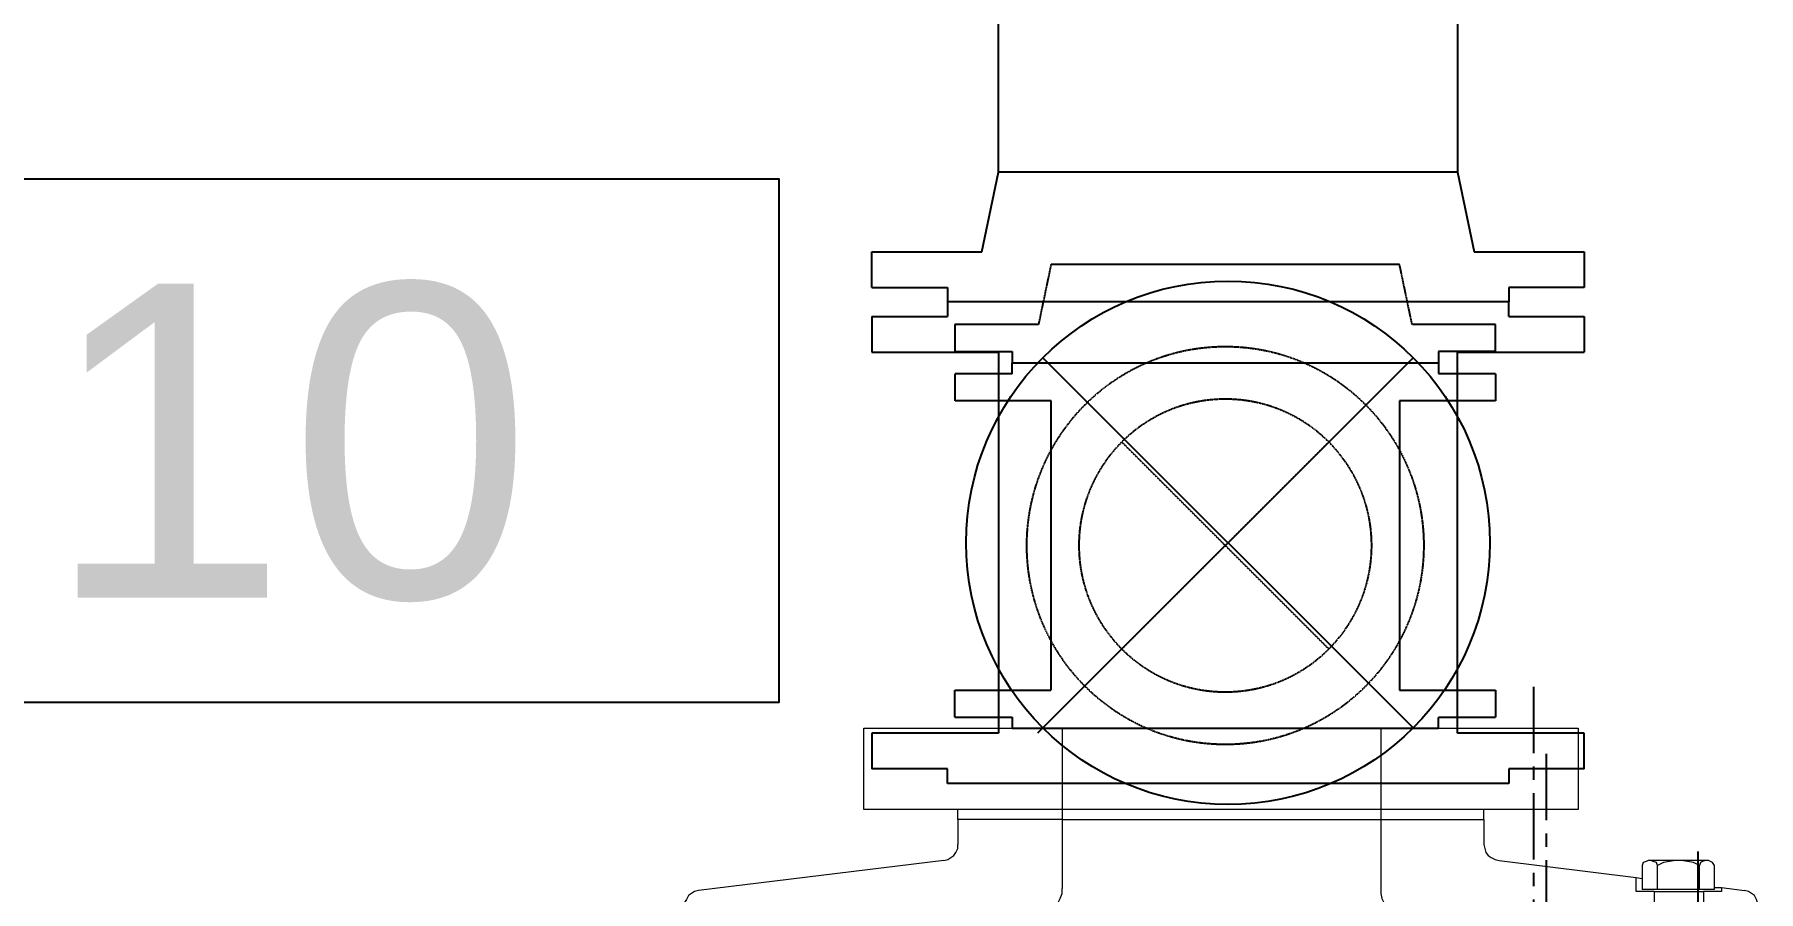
# Model space of a CAD drawing. Extents: x -3873 to 164127, y 7129 to 96529.
# Drawn here: x 53910 to 54733, y 32586 to 32996 of the extents above; entities that cross this region are included whole.
import ezdxf
from ezdxf.enums import TextEntityAlignment as Align

# ---------------------------------------------------------------- set-up
doc = ezdxf.new("R2010")
doc.units = 0
for name, pattern in [('CENTER', [50.8, 31.75, -6.35, 6.35, -6.35]), ('DASHED', [0.2068, 0.1655, -0.0413]), ('HIDDEN', [9.525, 6.35, -3.175])]:
    doc.linetypes.add(name, pattern=pattern)
doc.layers.get('0').update_dxf_attribs({"linetype": 'CONTINUOUS'})
for name, color, linetype in [('BUILDING', 2, 'CONTINUOUS'), ('FLOORGUTTER', 5, 'HIDDEN'), ('KROMEKA', 1, 'CONTINUOUS'), ('LAYOUT-KROMEKA', 1, 'CONTINUOUS'), ('MC_1_2_025', 2, 'CONTINUOUS')]:
    doc.layers.add(name, color=color, linetype=linetype)
doc.styles.add('015_100', font='arial.ttf', dxfattribs={"height": 150})

# ---------------------------------------------------------------- blocks, each defined once
blk = doc.blocks.new('*U201')
at = {"ltscale": 20}
for p, q in [((2738.0001, 113.57705), (2738.0001, 166.07705)), ((2738.0001, 166.07705), (2755.0001, 166.07705)), ((2755.0001, 166.07705), (2755.0001, 130.0771)), ((2769.0001, 130.0771), (2769.0001, 166.07705)), ((2769.0001, 166.07705), (2786.0001, 166.07705)), ((2786.0001, 105.62705), (2786.0001, 166.07705)), ((2968.0001, 166.07705), (2968.0001, 105.62705)), ((2985.0001, 166.07705), (2968.0001, 166.07705)), ((2985.0001, 166.07705), (2985.0001, 130.0771)), ((2755.0001, 130.0771), (2762.0001, 130.0771)), ((2769.0001, 130.0771), (2762.0001, 130.0771)), ((2762.0001, 130.0771), (2762.0001, -137.92285)), ((2769.0001, 130.07715), (2769.0001, 130.07715)), ((2985.0001, 130.0771), (2992.0001, 130.0771)), ((2700.0001, 105.62705), (2738.0001, 113.57705)), ((2400.0002, 105.62705), (2700.0001, 105.62705)), ((2700.0001, 105.62705), (2700.0001, -113.47295)), ((2968.0001, 105.62705), (2786.0001, 105.62705)), ((2788.6117, 84.46545), (2968.0001, -94.92295)), ((2965.38845, 84.4654), (2788.61175, -92.3113)), ((2700.0001, -113.47295), (2400.0002, -113.47295)), ((2738.0001, -121.42295), (2700.0001, -113.47295)), ((2786.0001, -113.47295), (2968.0001, -113.47295)), ((2786.0001, -173.92295), (2786.0001, -113.47295)), ((2968.0001, -113.47295), (2968.0001, -173.92295)), ((2738.0001, -173.92295), (2738.0001, -121.42295)), ((2755.0001, -137.92285), (2762.0001, -137.92285)), ((2755.0001, -173.92295), (2755.0001, -137.92285)), ((2762.0001, -137.92285), (2769.0001, -137.92285)), ((2769.0001, -173.92295), (2769.0001, -137.92285)), ((2985.0001, -137.92285), (2985.0001, -173.92295)), ((2992.0001, -137.92285), (2985.0001, -137.92285)), ((2755.0001, -173.92295), (2738.0001, -173.92295)), ((2769.0001, -173.92295), (2786.0001, -173.92295)), ((2968.0001, -173.92295), (2985.0001, -173.92295))]:
    blk.add_line(p, q, dxfattribs=at)
at = {"linetype": 'Continuous', "ltscale": 50}
blk.add_line((2992.0001, 130.0771), (2992.0001, -137.92285), dxfattribs=at)
at = {"ltscale": 20}
blk.add_circle((2877.000149, -3.922718), 125, dxfattribs=at)
blk = doc.blocks.new('bwk 5000-ust')
at = {"color": 1, "lineweight": 5}
for points, knots in [([(-907.89, 249.69), (-907.89, 249.69), (-907.41, 251.61), (-907.41, 251.61), (-907.41, 251.61), (-905.5, 254.48), (-905.5, 254.48), (-905.5, 254.48), (-903.58, 255.43), (-903.58, 255.43), (-903.58, 255.43), (-902.15, 256.39), (-902.15, 256.39), (-902.15, 256.39), (-900.23, 256.39), (-900.23, 256.39)], [0, 0, 0, 0, 1, 1, 1, 2, 2, 2, 3, 3, 3, 4, 4, 4, 5, 5, 5, 5]), ([(-922.24, 132.5), (-922.24, 132.5), (-922.72, 130.59), (-922.72, 130.59), (-922.72, 130.59), (-924.63, 127.72), (-924.63, 127.72), (-924.63, 127.72), (-926.06, 126.76), (-926.06, 126.76), (-926.06, 126.76), (-927.98, 125.8), (-927.98, 125.8), (-927.98, 125.8), (-929.89, 125.8), (-929.89, 125.8)], [0, 0, 0, 0, 1, 1, 1, 2, 2, 2, 3, 3, 3, 4, 4, 4, 5, 5, 5, 5]), ([(-893.54, 91.36), (-893.54, 91.36), (-893.54, 88.97), (-893.54, 88.97), (-893.54, 88.97), (-894.49, 86.58), (-894.49, 86.58), (-894.49, 86.58), (-895.45, 84.67), (-895.45, 84.67), (-895.45, 84.67), (-896.41, 82.27), (-896.41, 82.27), (-896.41, 82.27), (-898.32, 80.84), (-898.32, 80.84), (-898.32, 80.84), (-899.76, 78.93), (-899.76, 78.93), (-899.76, 78.93), (-902.15, 77.97), (-902.15, 77.97), (-902.15, 77.97), (-904.06, 77.01), (-904.06, 77.01), (-904.06, 77.01), (-906.45, 76.06), (-906.45, 76.06), (-906.45, 76.06), (-908.84, 76.06), (-908.84, 76.06)], [0, 0, 0, 0, 1, 1, 1, 2, 2, 2, 3, 3, 3, 4, 4, 4, 5, 5, 5, 6, 6, 6, 7, 7, 7, 8, 8, 8, 9, 9, 9, 10, 10, 10, 10]), ([(-908.84, -76.06), (-908.84, -76.06), (-906.45, -76.06), (-906.45, -76.06), (-906.45, -76.06), (-904.06, -76.53), (-904.06, -76.53), (-904.06, -76.53), (-902.15, -77.49), (-902.15, -77.49), (-902.15, -77.49), (-899.76, -78.93), (-899.76, -78.93), (-899.76, -78.93), (-896.41, -82.27), (-896.41, -82.27), (-896.41, -82.27), (-895.45, -84.19), (-895.45, -84.19), (-895.45, -84.19), (-893.54, -88.97), (-893.54, -88.97), (-893.54, -88.97), (-893.54, -91.36), (-893.54, -91.36)], [0, 0, 0, 0, 1, 1, 1, 2, 2, 2, 3, 3, 3, 4, 4, 4, 5, 5, 5, 6, 6, 6, 7, 7, 7, 8, 8, 8, 8]), ([(-929.89, -125.32), (-929.89, -125.32), (-926.06, -126.28), (-926.06, -126.28), (-926.06, -126.28), (-924.63, -127.24), (-924.63, -127.24), (-924.63, -127.24), (-923.67, -128.67), (-923.67, -128.67), (-923.67, -128.67), (-922.72, -130.59), (-922.72, -130.59), (-922.72, -130.59), (-922.24, -132.5), (-922.24, -132.5)], [0, 0, 0, 0, 1, 1, 1, 2, 2, 2, 3, 3, 3, 4, 4, 4, 5, 5, 5, 5]), ([(-919.85, -208.08), (-919.85, -208.08), (-921.28, -207.6), (-921.28, -207.6), (-921.28, -207.6), (-921.76, -206.16), (-921.76, -206.16), (-921.76, -206.16), (-922.24, -205.21), (-922.24, -205.21), (-922.24, -205.21), (-922.24, -203.77), (-922.24, -203.77), (-922.24, -203.77), (-921.76, -202.82), (-921.76, -202.82), (-921.76, -202.82), (-921.28, -201.38), (-921.28, -201.38), (-921.28, -201.38), (-919.85, -200.9), (-919.85, -200.9)], [0, 0, 0, 0, 1, 1, 1, 2, 2, 2, 3, 3, 3, 4, 4, 4, 5, 5, 5, 6, 6, 6, 7, 7, 7, 7]), ([(-919.85, -228.17), (-919.85, -228.17), (-921.28, -225.3), (-921.28, -225.3), (-921.28, -225.3), (-922.24, -219.56), (-922.24, -219.56), (-922.24, -219.56), (-922.24, -216.69), (-922.24, -216.69), (-922.24, -216.69), (-921.28, -210.95), (-921.28, -210.95), (-921.28, -210.95), (-919.85, -208.08), (-919.85, -208.08)], [0, 0, 0, 0, 1, 1, 1, 2, 2, 2, 3, 3, 3, 4, 4, 4, 5, 5, 5, 5]), ([(-919.85, -235.34), (-919.85, -235.34), (-921.28, -234.39), (-921.28, -234.39), (-921.28, -234.39), (-922.24, -232.47), (-922.24, -232.47), (-922.24, -232.47), (-922.24, -231.04), (-922.24, -231.04), (-922.24, -231.04), (-921.76, -229.6), (-921.76, -229.6), (-921.76, -229.6), (-921.28, -228.65), (-921.28, -228.65), (-921.28, -228.65), (-919.85, -228.17), (-919.85, -228.17)], [0, 0, 0, 0, 1, 1, 1, 2, 2, 2, 3, 3, 3, 4, 4, 4, 5, 5, 5, 6, 6, 6, 6]), ([(-900.23, -256.39), (-900.23, -256.39), (-902.15, -255.91), (-902.15, -255.91), (-902.15, -255.91), (-903.58, -255.43), (-903.58, -255.43), (-903.58, -255.43), (-905.5, -254.48), (-905.5, -254.48), (-905.5, -254.48), (-907.41, -251.61), (-907.41, -251.61), (-907.41, -251.61), (-907.89, -249.69), (-907.89, -249.69)], [0, 0, 0, 0, 1, 1, 1, 2, 2, 2, 3, 3, 3, 4, 4, 4, 5, 5, 5, 5])]:
    blk.add_open_spline(points, degree=3, knots=knots, dxfattribs=at)
for points in [[(-922.24, 132.5), (-922.24, 132.5), (-907.89, 249.69), (-907.89, 249.69)], [(-985.38, 170.77), (-985.38, 170.77), (-985.38, -170.29), (-985.38, -170.29)], [(-946.63, 170.77), (-946.63, 170.77), (-985.38, 170.77), (-985.38, 170.77)], [(-946.63, -170.29), (-946.63, -170.29), (-946.63, 170.77), (-946.63, 170.77)], [(-941.85, 125.8), (-941.85, 125.8), (-946.63, 125.8), (-946.63, 125.8)], [(-941.85, 76.06), (-941.85, 76.06), (-941.85, 125.8), (-941.85, 125.8)], [(-941.85, 125.8), (-941.85, 125.8), (-929.89, 125.8), (-929.89, 125.8)], [(-985.38, 76.06), (-985.38, 76.06), (-908.84, 76.06), (-908.84, 76.06)], [(-941.85, 76.06), (-941.85, 76.06), (-941.85, -76.06), (-941.85, -76.06)], [(-985.38, -76.06), (-985.38, -76.06), (-908.84, -76.06), (-908.84, -76.06)], [(-941.85, -76.06), (-941.85, -76.06), (-941.85, -125.32), (-941.85, -125.32)], [(-941.85, -125.32), (-941.85, -125.32), (-946.63, -125.32), (-946.63, -125.32)], [(-941.85, -125.32), (-941.85, -125.32), (-929.89, -125.32), (-929.89, -125.32)], [(-922.24, -132.5), (-922.24, -132.5), (-914.11, -198.03), (-914.11, -198.03)], [(-985.38, -170.29), (-985.38, -170.29), (-946.63, -170.29), (-946.63, -170.29)], [(-922.24, -231.52), (-922.24, -231.52), (-922.24, -204.73), (-922.24, -204.73)], [(-919.85, -200.9), (-919.85, -200.9), (-908.37, -200.9), (-908.37, -200.9)], [(-907.41, -198.03), (-907.41, -198.03), (-914.11, -198.03), (-914.11, -198.03)], [(-914.11, -198.03), (-914.11, -198.03), (-913.63, -200.9), (-913.63, -200.9)], [(-908.37, -235.34), (-908.37, -235.34), (-908.37, -200.9), (-908.37, -200.9)], [(-907.41, -206.64), (-907.41, -206.64), (-907.41, -198.03), (-907.41, -198.03)], [(-908.37, -208.08), (-908.37, -208.08), (-919.85, -208.08), (-919.85, -208.08)], [(-907.41, -206.64), (-907.41, -206.64), (-888.75, -206.64), (-888.75, -206.64)], [(-907.41, -206.64), (-907.41, -206.64), (-907.41, -230.08), (-907.41, -230.08)], [(-908.37, -228.17), (-908.37, -228.17), (-919.85, -228.17), (-919.85, -228.17)], [(-907.41, -230.08), (-907.41, -230.08), (-872.49, -230.08), (-872.49, -230.08)], [(-907.41, -238.69), (-907.41, -238.69), (-907.41, -230.08), (-907.41, -230.08)], [(-908.37, -235.34), (-908.37, -235.34), (-919.85, -235.34), (-919.85, -235.34)], [(-909.32, -235.34), (-909.32, -235.34), (-909.32, -238.69), (-909.32, -238.69)], [(-909.32, -238.69), (-909.32, -238.69), (-907.41, -238.69), (-907.41, -238.69)], [(-909.32, -238.69), (-909.32, -238.69), (-907.89, -249.69), (-907.89, -249.69)]]:
    blk.add_open_spline(points, degree=3, dxfattribs=at)
at = {"layer": 'FLOORGUTTER', "color": 1, "linetype": 'CENTER'}
blk.add_line((-973.24, -154.96), (-567.64, -154.96), dxfattribs=at)
blk = doc.blocks.new('AP-56 ARTIK POMPASI')
at = {"layer": 'LAYOUT-KROMEKA', "ltscale": 10}
blk.add_line((225.59, 280.49), (225.59, 1267.38), dxfattribs=at)
at = {"layer": 'LAYOUT-KROMEKA', "linetype": 'CENTER'}
blk.add_line((147.18, 201.83), (147.18, 591.83), dxfattribs=at)
at = {"layer": 'LAYOUT-KROMEKA', "linetype": 'DASHED'}
for p, q in [((-129.06, 216.37), (-129.06, 203.47)), ((-129.06, 216.37), (-101.73, 216.37)), ((-101.73, 216.37), (-101.73, 221.69)), ((-101.73, 221.69), (101.73, 221.69)), ((101.73, 221.69), (101.73, 216.37)), ((101.73, 216.37), (129.06, 216.37)), ((129.06, 203.47), (129.06, 216.37)), ((-129.06, 203.47), (-83.17, 203.47)), ((-83.17, 203.47), (-83.17, 65.29)), ((83.17, 65.29), (83.17, 203.47)), ((83.17, 203.47), (129.06, 203.47)), ((-49.43, 183.81), (49.43, 84.95)), ((-49.43, 84.95), (49.43, 183.81)), ((-129.06, 52.38), (-129.06, 65.29)), ((-83.17, 65.29), (-129.06, 65.29)), ((129.06, 65.29), (83.17, 65.29)), ((129.06, 52.38), (129.06, 65.29)), ((-101.73, 52.38), (-129.06, 52.38)), ((-101.73, 52.38), (-101.73, 47.07)), ((129.06, 52.38), (101.73, 52.38)), ((101.73, 47.07), (101.73, 52.38)), ((-129.06, 28.85), (-129.06, 41.76)), ((-129.06, 41.76), (-101.73, 41.76)), ((-101.73, 41.76), (-101.73, 47.07)), ((-101.73, 47.07), (101.73, 47.07)), ((101.73, 41.76), (101.73, 47.07)), ((129.06, 41.76), (101.73, 41.76)), ((129.06, 41.76), (129.06, 28.85)), ((-89.21, 28.85), (-129.06, 28.85)), ((-83.17, 0), (-89.21, 28.85)), ((89.21, 28.85), (83.17, 0)), ((129.06, 28.85), (89.21, 28.85))]:
    blk.add_line(p, q, dxfattribs=at)
at = {"layer": 'LAYOUT-KROMEKA', "linetype": 'Continuous'}
for p, q in [((-101.73, 52.38), (-101.73, 52.38)), ((-83.17, 0), (83.17, 0))]:
    blk.add_line(p, q, dxfattribs=at)
at = {"layer": 'LAYOUT-KROMEKA', "linetype": 'DASHED'}
for radius in [94.9, 69.9]:
    blk.add_circle((0, 134.38), radius, dxfattribs=at)
at = {"layer": 'LAYOUT-KROMEKA', "ltscale": 10, "rotation": 90}
blk.add_blockref('bwk 5000-ust', (-1.82, 1207.07), dxfattribs=at)
blk = doc.blocks.new('_KROMEKA_POSNR')
at = {"layer": 'KROMEKA', "linetype": 'Continuous'}
blk.add_lwpolyline([(-3.9916, -1.25), (3.9123, -1.25), (3.9123, 1.25), (-3.9916, 1.25)], close=True, dxfattribs=at)
at = {"layer": 'KROMEKA', "linetype": 'Continuous', "style": '015_100'}
blk.add_attdef('POSNR', text='', height=1.5, dxfattribs=at).set_placement((0, 0), align=Align.MIDDLE)

msp = doc.modelspace()

# ---------------------------------------------------------------- block references
at = {"layer": 'BUILDING', "ltscale": 20, "rotation": 270}
msp.add_blockref('*U201', (54483.72, 35630.01), dxfattribs=at)
at = {"layer": 'LAYOUT-KROMEKA', "color": 7, "ltscale": 50, "xscale": -1, "rotation": 180}
msp.add_blockref('AP-56 ARTIK POMPASI', (54478.49, 32886.08), dxfattribs=at)
at = {"layer": 'MC_1_2_025', "color": 6, "ltscale": 20}
ref = msp.add_blockref('_KROMEKA_POSNR', (53874.1, 32801.79), dxfattribs=dict(at, xscale=-100, yscale=100, zscale=100, rotation=180))
ref.add_attrib('POSNR', 'OD10', dxfattribs={"layer": 'KROMEKA', "linetype": 'Continuous', "height": 150, "style": '015_100'}).set_placement((53874.1, 32801.79), align=Align.MIDDLE)

doc.saveas('drawing.dxf')
